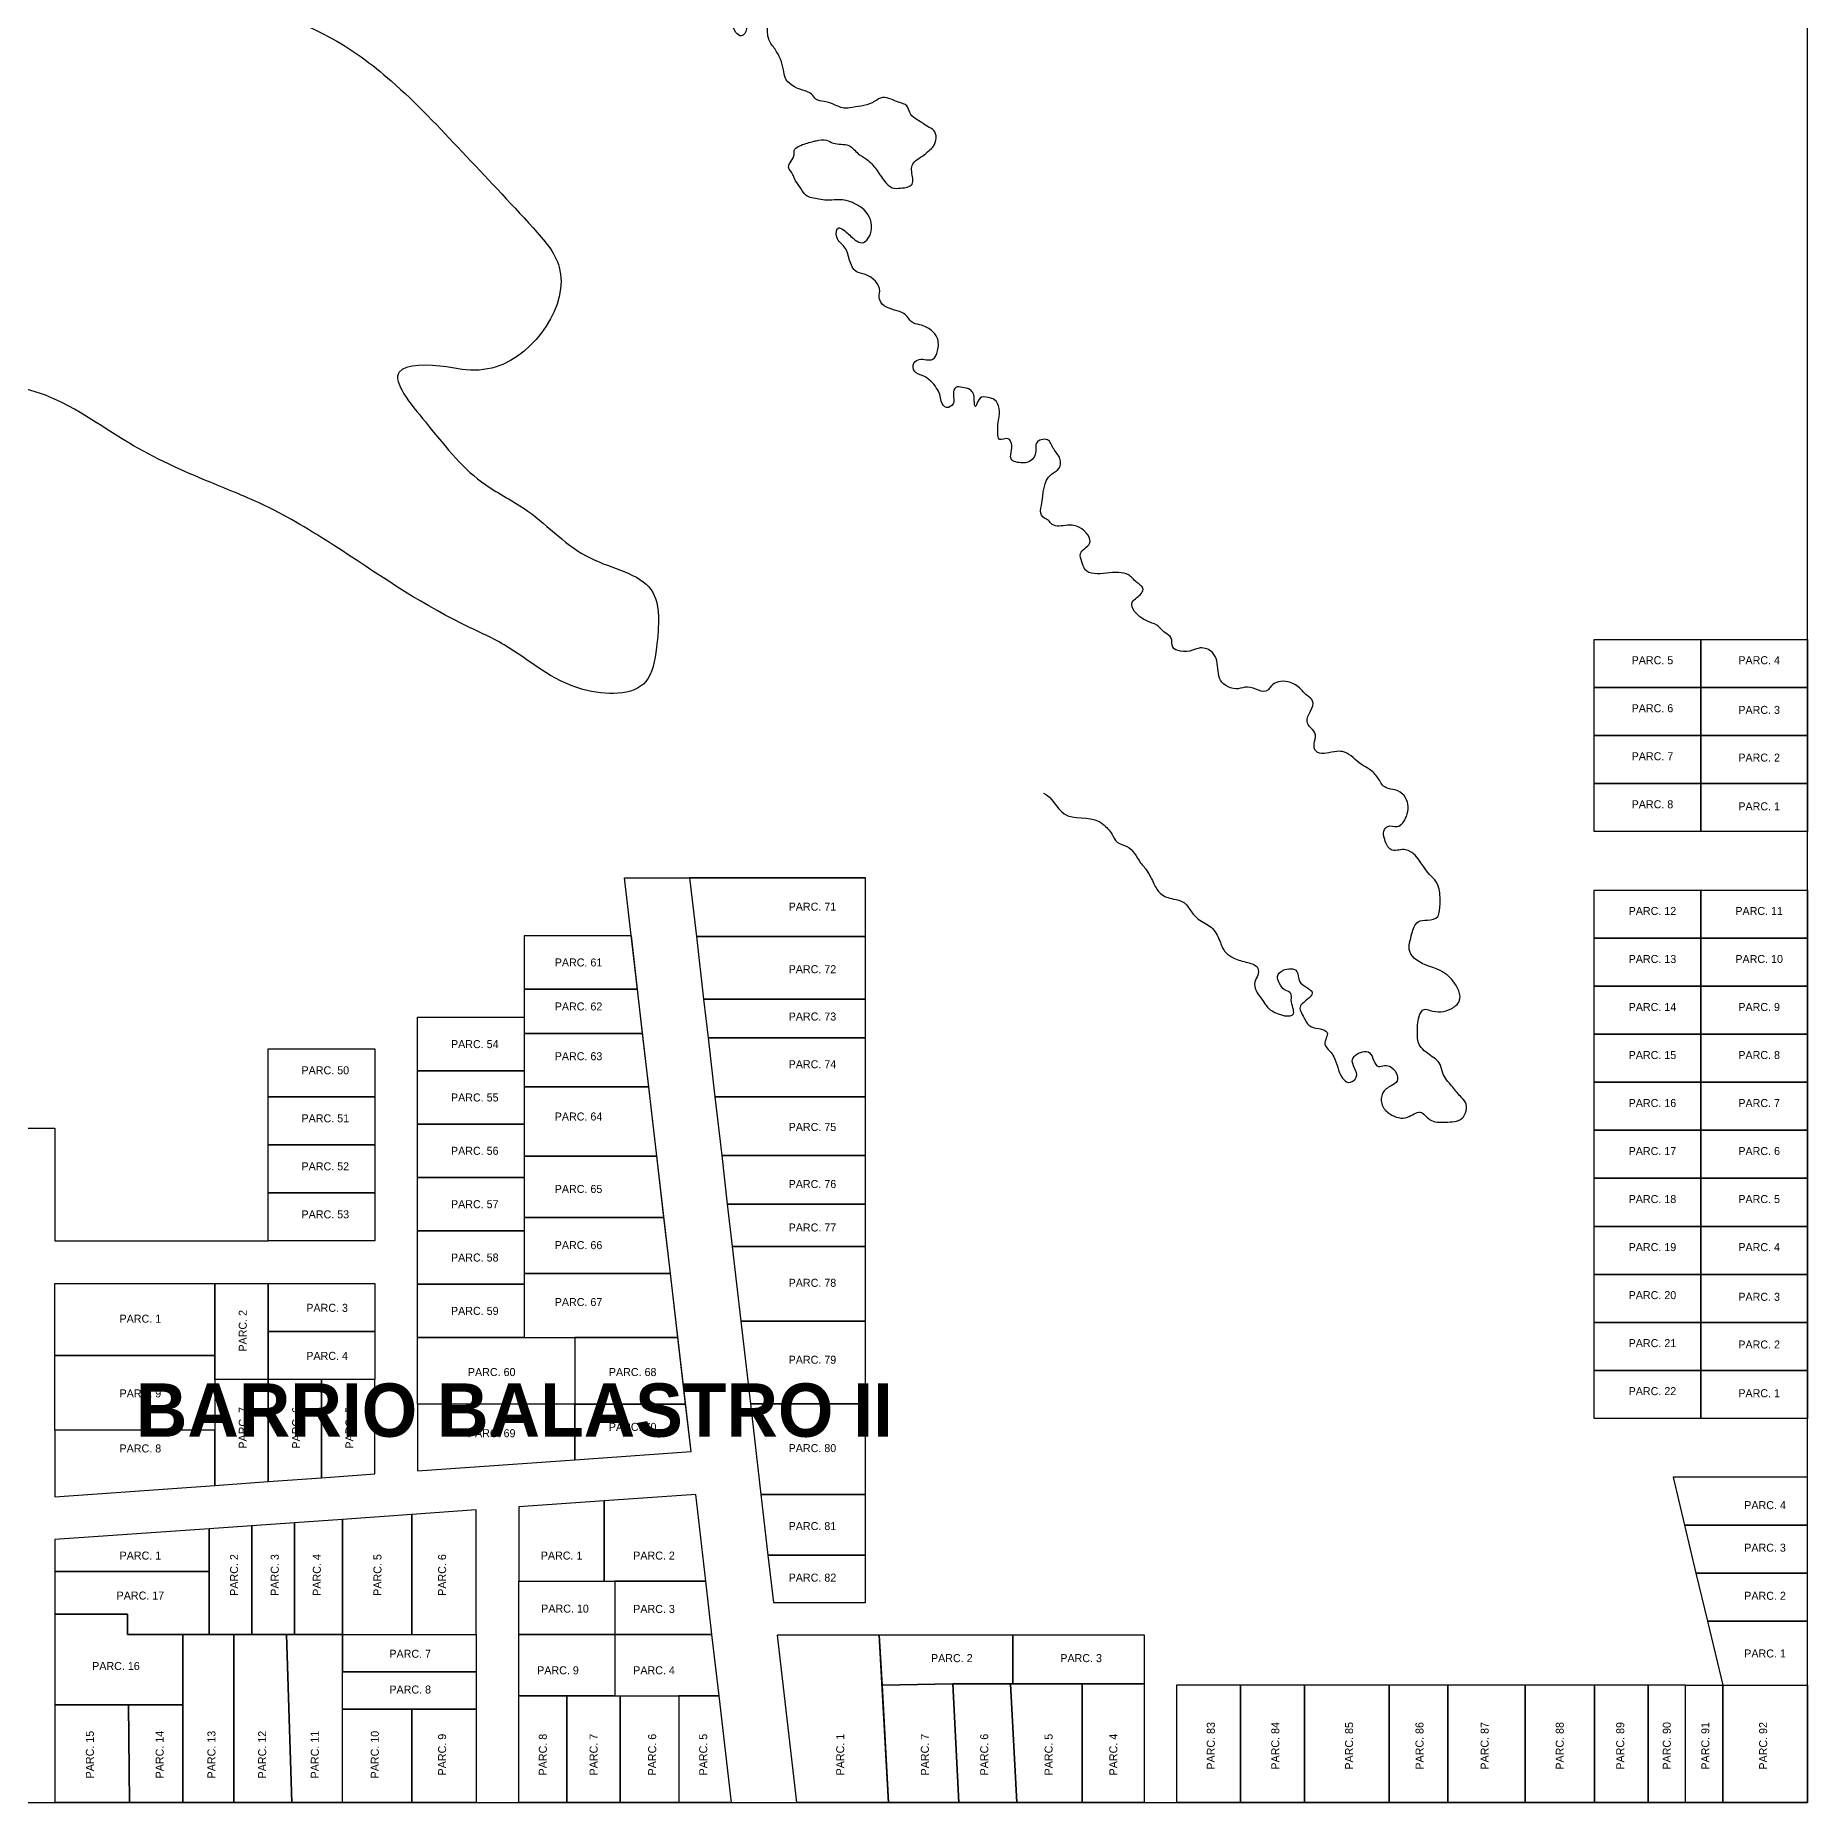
# Model space of a CAD drawing. Header units: millimetres. Extents: x 0 to 6558, y 60 to 10727.
# Drawn here: x 1847.9 to 2180, y 8430.1 to 8761.3 of the extents above; entities that cross this region are included whole.
import ezdxf

# ---------------------------------------------------------------- set-up
doc = ezdxf.new("R2010")
doc.units = ezdxf.units.MM
for name, color, linetype, lineweight in [('0 LAGUNA', 140, 'Continuous', 30), ('0 NOMBRE DE BARRIOS', 251, 'Continuous', 35), ('0 N° DE PARCELA', 255, 'Continuous', 25), ('0 SIG - PARCELAS', 252, 'Continuous', 18)]:
    doc.layers.add(name, color=color, linetype=linetype, lineweight=lineweight)
for name, color, linetype in [('0 PROYECTO BALASTRO SUR', 252, 'Continuous'), ('0 SIG - CHACRAS', 253, 'Continuous'), ('PLANO SIN MENSURA BALASTRO', 252, 'Continuous')]:
    doc.layers.add(name, color=color, linetype=linetype)
doc.styles.add('STYLE1', font='arial.ttf')

msp = doc.modelspace()

# ---------------------------------------------------------------- linework, layer by layer
at = {"layer": '0 LAGUNA'}
msp.add_spline([(1600.476, 9014.937), (1582.902, 9015.366), (1578.033, 9012.039), (1572.396, 9006.407), (1565.99, 9002.823), (1558.046, 9000.263), (1556.509, 8992.328), (1557.021, 8986.952), (1559.584, 8975.689), (1562.402, 8967.753), (1561.633, 8964.169), (1565.477, 8956.49), (1567.784, 8953.93), (1568.809, 8949.834), (1570.602, 8945.738), (1574.958, 8942.923), (1584.245, 8930.42), (1589.29, 8928.26), (1596.858, 8926.46), (1602.263, 8923.94), (1606.947, 8919.62), (1608.749, 8914.94), (1612.713, 8906.301), (1617.398, 8904.501), (1621.001, 8900.901), (1627.848, 8894.421), (1641.181, 8893.341), (1650.91, 8882.182), (1654.153, 8873.542), (1659.198, 8868.502), (1664.964, 8864.543), (1670.008, 8861.303), (1676.134, 8855.903), (1679.377, 8850.503), (1684.783, 8842.943), (1690.933, 8840.276), (1701.075, 8829.828), (1704.878, 8826.979), (1711.85, 8820.33), (1712.167, 8817.164), (1711.216, 8815.898), (1707.413, 8814.948), (1705.511, 8814.948), (1702.659, 8813.998), (1702.025, 8805.766), (1702.976, 8798.167), (1705.511, 8792.785), (1707.413, 8787.719), (1719.247, 8779.334), (1729.208, 8774.261), (1737.02, 8771.334), (1745.028, 8767.237), (1749.911, 8763.14), (1754.794, 8759.042), (1757.333, 8753.969), (1761.825, 8750.262), (1775.818, 8742.584), (1785.431, 8733.255), (1788.727, 8732.157), (1796.143, 8728.041), (1801.087, 8725.298), (1806.855, 8722.554), (1811.524, 8723.377), (1817.017, 8721.456), (1823.059, 8717.889), (1836.314, 8698.706), (1848.615, 8694.282), (1865.343, 8684.943), (1880.595, 8677.571), (1890.928, 8673.147), (1903.72, 8665.774), (1927.829, 8651.029), (1935.701, 8647.096), (1950.462, 8638.741), (1962.27, 8640.215), (1964.238, 8646.605), (1963.254, 8657.418), (1951.938, 8663.316), (1940.129, 8672.164), (1932.257, 8677.079), (1920.941, 8688.875), (1916.021, 8698.214), (1924.877, 8699.197), (1927.829, 8698.706), (1934.225, 8699.197), (1946.033, 8717.875), (1941.114, 8725.248), (1927.829, 8739.502), (1914.545, 8752.773), (1902.736, 8761.128), (1888.468, 8770.467), (1886.5, 8784.23), (1892.896, 8792.585), (1895.356, 8803.399), (1891.42, 8816.67), (1890.922, 8831.899), (1892.998, 8839.502), (1907.601, 8844.029), (1914.648, 8845.057), (1922.703, 8849.554), (1936.834, 8860.38), (1925.124, 8875.977), (1920.385, 8889.902), (1916.203, 8900.486), (1872.241, 8876.136), (1859.095, 8861.621), (1851.484, 8857.473), (1830.035, 8862.312), (1815.505, 8871.298), (1798.899, 8883.048), (1786.445, 8894.798), (1783.677, 8907.931), (1774.682, 8924.52), (1739.114, 8981.215), (1733.382, 8988.851), (1722.394, 8994.101), (1719.528, 9003.645), (1716.184, 9017.485), (1709.018, 9028.938), (1700.42, 9036.574), (1694.209, 9039.914), (1689.432, 9039.914), (1686.088, 9039.914), (1680.833, 9039.437), (1679.878, 9027.506), (1686.088, 9015.576), (1690.388, 9009.372), (1695.643, 8999.827), (1698.031, 8987.419), (1697.553, 8981.693), (1693.731, 8976.443), (1688.954, 8978.352), (1683.7, 8985.033), (1679.878, 8991.714), (1677.967, 9006.986), (1666.979, 9021.302), (1662.202, 9020.348), (1655.992, 9009.849), (1655.037, 9003.168), (1646.438, 9005.077), (1640.706, 9011.281), (1635.928, 9006.031), (1621.597, 9010.326), (1619.208, 9009.849), (1605.833, 9011.281), (1600.476, 9014.937)], degree=3, dxfattribs=at)
at = {"layer": '0 LAGUNA', "start_tangent": (0.9301025, -0.3673001), "end_tangent": (0.3686971, -0.9295496)}
msp.add_spline([(2036.764, 8619.304), (2040.646, 8615.426), (2047.198, 8613.972), (2047.925, 8613.487), (2049.624, 8611.548), (2050.594, 8610.094), (2052.417, 8609.272), (2054.986, 8606.265), (2056.235, 8604.651), (2057.483, 8602.305), (2058.731, 8600.471), (2061.153, 8599.444), (2062.988, 8598.858), (2064.383, 8597.244), (2065.778, 8595.704), (2068.2, 8594.164), (2069.815, 8591.597), (2070.917, 8589.47), (2072.458, 8588.37), (2075.074, 8587.54), (2076.932, 8586.509), (2076.932, 8585.168), (2076.416, 8583.931), (2076.623, 8582.281), (2077.655, 8580.734), (2079.617, 8578.465), (2083.624, 8577.952), (2083.23, 8580.527), (2083.127, 8581.765), (2082.094, 8582.384), (2080.959, 8583.724), (2080.649, 8584.962), (2081.682, 8586.096), (2084.262, 8585.89), (2084.779, 8584.034), (2087.155, 8581.917), (2085.279, 8579.811), (2084.948, 8579.439), (2085.604, 8577.227), (2086.533, 8575.783), (2088.392, 8575.164), (2089.94, 8574.442), (2089.527, 8572.277), (2090.457, 8570.936), (2091.179, 8569.905), (2092.831, 8565.882), (2093.863, 8565.058), (2095.412, 8566.089), (2094.689, 8569.389), (2095.205, 8570.111), (2097.889, 8570.627), (2099.541, 8568.048), (2100.677, 8568.255), (2101.916, 8567.945), (2103.051, 8566.398), (2103.051, 8565.367), (2101.916, 8564.439), (2100.367, 8563.098), (2100.264, 8560.829), (2101.709, 8559.179), (2105.013, 8558.56), (2107.387, 8559.488), (2109.142, 8558.148), (2110.588, 8557.632), (2112.136, 8557.632), (2115.233, 8558.354), (2115.853, 8561.345), (2114.924, 8562.479), (2113.272, 8564.439), (2111.62, 8566.811), (2111.104, 8568.461), (2109.039, 8570.317), (2107.078, 8572.483), (2106.871, 8574.339), (2107.181, 8577.433), (2108.11, 8578.774), (2109.246, 8578.568), (2113.168, 8578.877), (2114.717, 8580.321), (2113.478, 8584.137), (2111.93, 8585.581), (2110.278, 8586.406), (2108.832, 8586.921), (2105.426, 8589.603), (2105.839, 8593.006), (2106.252, 8594.244), (2106.974, 8595.172), (2108.729, 8595.481), (2110.691, 8596.203), (2111, 8597.235), (2111.104, 8599.813), (2110.381, 8602.701), (2109.142, 8604.041), (2104.36, 8608.708), (2101.892, 8608.708), (2100.73, 8610.593), (2100.585, 8612.189), (2101.311, 8613.059), (2103.053, 8613.059), (2104.795, 8614.944), (2104.65, 8618.425), (2103.198, 8619.73), (2100.73, 8620.455), (2099.424, 8622.196), (2097.827, 8623.791), (2096.375, 8624.661), (2093.181, 8626.982), (2091.729, 8627.127), (2088.1, 8626.982), (2087.665, 8627.417), (2087.665, 8630.607), (2086.648, 8631.768), (2086.213, 8632.638), (2087.229, 8636.554), (2086.213, 8637.569), (2084.761, 8639.019), (2082.583, 8640.179), (2079.389, 8639.309), (2078.809, 8638.584), (2075.034, 8639.164), (2073.292, 8638.874), (2069.953, 8640.469), (2069.518, 8642.21), (2068.447, 8645.646), (2066.158, 8646.504), (2064.727, 8646.075), (2062.439, 8645.932), (2061.008, 8646.647), (2060.722, 8648.361), (2059.578, 8649.362), (2058.004, 8650.791), (2056.287, 8651.506), (2054.857, 8652.363), (2053.856, 8653.363), (2053.426, 8655.078), (2054.284, 8655.936), (2055.429, 8657.651), (2054.284, 8658.794), (2052.711, 8660.223), (2050.851, 8660.652), (2048.562, 8660.509), (2044.557, 8661.223), (2043.985, 8662.652), (2043.699, 8664.224), (2045.415, 8666.082), (2043.556, 8669.083), (2041.267, 8669.512), (2038.406, 8669.655), (2037.691, 8670.369), (2036.403, 8671.37), (2036.403, 8673.227), (2038.258, 8679.051), (2039.679, 8680.161), (2039.865, 8682.013), (2038.691, 8683.802), (2037.517, 8685.53), (2036.344, 8685.53), (2035.602, 8685.098), (2035.232, 8682.753), (2034.861, 8682.074), (2033.873, 8681.334), (2032.884, 8681.211), (2030.722, 8681.951), (2030.784, 8683.617), (2030.784, 8684.851), (2030.166, 8685.715), (2028.56, 8685.592), (2028.251, 8687.505), (2028.251, 8688.431), (2028.498, 8689.911), (2027.325, 8693.182), (2026.893, 8693.305), (2025.163, 8693.491), (2024.298, 8692.256), (2024.051, 8691.763), (2023.804, 8692.935), (2023.618, 8694.231), (2023.062, 8694.91), (2021.58, 8695.342), (2020.345, 8695.342), (2019.912, 8694.108), (2019.851, 8692.256), (2018.615, 8691.578), (2017.627, 8692.75), (2017.38, 8693.984), (2016.7, 8695.28), (2014.333, 8697.433), (2012.596, 8698.388), (2012.509, 8699.863), (2013.464, 8700.557), (2016.07, 8700.644), (2016.939, 8702.206), (2016.852, 8704.636), (2015.81, 8706.024), (2013.638, 8707.066), (2011.988, 8707.673), (2010.945, 8708.975), (2009.381, 8709.669), (2006.081, 8711.752), (2005.994, 8712.446), (2006.081, 8713.4), (2003.433, 8716.484), (2001.666, 8717.073), (1999.446, 8721.711), (1998.042, 8723.52), (1998.411, 8725.255), (1999.003, 8725.034), (2000.038, 8724.258), (2000.925, 8723.446), (2001.627, 8722.892), (2002.699, 8722.449), (2004.547, 8725.108), (2002.773, 8728.948), (2000.962, 8729.981), (1999.446, 8730.424), (1998.005, 8730.498), (1996.194, 8730.424), (1994.679, 8730.646), (1992.274, 8731.36), (1991.087, 8732.99), (1990.123, 8734.472), (1989.826, 8735.213), (1989.01, 8736.621), (1990.049, 8738.993), (1990.049, 8739.733), (1990.939, 8740.549), (1992.274, 8741.067), (1993.387, 8741.364), (1994.203, 8741.586), (1996.131, 8741.66), (1997.392, 8741.141), (1998.876, 8740.919), (2000.285, 8740.697), (2002.065, 8739.141), (2003.623, 8738.103), (2005.403, 8736.251), (2007.035, 8733.954), (2008.444, 8732.768), (2010.002, 8732.694), (2012.153, 8733.435), (2012.079, 8735.806), (2012.153, 8736.918), (2012.821, 8737.807), (2014.082, 8738.696), (2015.343, 8739.733), (2016.159, 8740.549), (2016.233, 8743.513), (2015.046, 8744.254), (2014.082, 8744.921), (2011.708, 8746.847), (2011.189, 8748.107), (2009.631, 8748.774), (2008.222, 8749.367), (2006.59, 8749.663), (2005.181, 8748.996), (2004.662, 8748.7), (2000.433, 8747.736), (1999.914, 8747.662), (1997.763, 8748.255), (1995.686, 8748.922), (1994.128, 8749.367), (1993.387, 8750.256), (1991.606, 8751.071), (1988.343, 8753.442), (1988.046, 8754.85), (1986.487, 8758.708), (1985.319, 8760.541), (1984.986, 8763.207), (1984.485, 8764.873), (1982.483, 8766.039), (1981.149, 8764.873), (1981.149, 8762.54), (1980.149, 8761.207), (1979.148, 8761.874), (1978.481, 8763.707), (1978.314, 8765.373), (1978.314, 8767.705), (1977.313, 8769.038), (1976.98, 8769.538), (1976.98, 8772.038), (1976.98, 8774.87), (1976.98, 8776.37), (1976.98, 8779.202), (1975.645, 8780.368), (1974.645, 8782.035), (1974.144, 8784.034), (1974.978, 8785.034), (1976.646, 8784.367), (1976.98, 8783.867), (1978.147, 8782.701), (1979.648, 8782.035), (1980.482, 8782.534), (1981.816, 8785.2), (1981.816, 8787.033), (1979.982, 8790.699), (1978.648, 8791.698), (1977.647, 8792.365), (1974.896, 8793.806), (1973.971, 8795.346), (1973.149, 8796.886), (1972.224, 8797.913), (1970.785, 8799.145), (1970.271, 8800.48), (1970.271, 8801.61), (1969.346, 8802.945), (1968.01, 8804.074), (1966.262, 8804.074), (1964.721, 8807.462), (1964.413, 8809.619), (1964.618, 8810.338), (1965.852, 8810.338), (1966.777, 8810.235), (1967.599, 8810.132), (1968.421, 8811.672), (1968.642, 8817.205), (1967.819, 8818.661), (1965.982, 8819.989), (1964.588, 8820.622), (1963.068, 8821.192), (1962.498, 8822.71), (1962.055, 8825.052), (1961.548, 8826.254), (1960.978, 8826.823), (1959.648, 8826.76), (1958.191, 8827.013), (1956.101, 8827.203), (1954.961, 8828.342), (1952.243, 8830.827), (1950.436, 8831.317), (1949.424, 8831.898), (1948.474, 8832.541), (1946.349, 8833.11), (1944.971, 8833.661), (1943.869, 8834.418), (1943.387, 8835.451), (1943.455, 8836.758), (1943.455, 8838.685), (1943.387, 8840.338), (1942.56, 8842.334), (1941.595, 8843.366), (1939.941, 8844.192), (1938.495, 8845.018), (1936.496, 8845.087), (1934.912, 8844.949), (1934.43, 8844.33), (1933.947, 8843.022), (1932.707, 8842.815), (1931.743, 8843.572), (1931.122, 8844.536), (1930.778, 8845.5), (1930.502, 8846.257), (1930.571, 8847.978), (1928.779, 8849.629), (1927.333, 8850.042), (1925.679, 8850.249), (1923.819, 8849.905), (1922.51, 8849.423), (1921.476, 8847.014), (1920.787, 8846.119), (1920.098, 8845.431), (1917.825, 8844.88), (1913.691, 8844.743), (1913.07, 8844.192), (1912.588, 8842.609), (1911.072, 8842.058), (1910.383, 8842.609), (1907.696, 8844.054), (1906.043, 8841.99), (1906.181, 8840.475), (1907.903, 8837.928), (1908.385, 8837.447), (1909.419, 8836.001), (1909.419, 8835.451), (1911.735, 8835.2), (1912.995, 8834.522), (1912.995, 8832.005), (1912.511, 8830.65), (1912.995, 8829.586), (1915.805, 8829.682), (1916.095, 8829.586), (1916.677, 8828.908), (1917.161, 8826.972), (1917.258, 8825.714), (1916.871, 8824.456), (1915.998, 8823.391), (1914.836, 8822.907), (1913.867, 8819.809), (1915.611, 8819.132), (1917.742, 8818.745), (1919.584, 8822.423), (1919.874, 8822.713), (1921.134, 8821.068), (1920.455, 8817.97), (1920.455, 8817.39), (1920.94, 8816.035), (1921.715, 8815.551), (1923.362, 8815.26), (1924.331, 8815.26), (1925.785, 8814.002), (1928.361, 8811.675), (1928.466, 8810.938), (1929.52, 8809.885), (1930.363, 8809.464), (1930.89, 8808.832), (1931.839, 8807.674), (1931.944, 8806.411), (1931.101, 8804.726), (1930.89, 8803.673), (1930.785, 8801.462), (1931.312, 8799.883), (1933.631, 8797.145), (1934.474, 8797.04), (1935.528, 8797.04), (1936.898, 8796.093)], degree=3, dxfattribs=at)
at = {"layer": '0 PROYECTO BALASTRO SUR'}
for p, q in [((2179.979, 8648.105), (2179.979, 8612.105)), ((2179.979, 8601.105), (2179.979, 8502.105)), ((2179.979, 8482.105), (2179.979, 8491.105)), ((2179.979, 8473.105), (2179.979, 8482.105)), ((2179.979, 8464.105), (2179.979, 8473.105)), ((2179.979, 8452.105), (2179.979, 8464.105))]:
    msp.add_line(p, q, dxfattribs=at)
at = {"layer": '0 SIG - CHACRAS'}
msp.add_lwpolyline([(1199.979, 8430.105), (2179.979, 8430.105), (2179.979, 9400.105), (1199.979, 9400.105)], close=True, dxfattribs=at)
at = {"layer": '0 SIG - PARCELAS'}
msp.add_lwpolyline([(1659.979, 8430.105), (1742.969, 8430.105), (1742.969, 8430.105), (1814.969, 8430.105), (1814.969, 8430.105), (1814.969, 8430.105), (1814.969, 8430.105), (1851.469, 8430.105), (1851.469, 8430.105), (1891.469, 8430.105), (1891.469, 8430.105), (1911.469, 8430.105), (1911.469, 8430.105), (1958.419, 8430.105), (1956.138, 8430.105), (1968.166, 8430.105), (2002.916, 8430.105), (2002.916, 8430.105), (2061.709, 8430.105), (2061.709, 8430.105), (2179.979, 8430.105), (2179.979, 9400.105), (1199.979, 9400.105)], dxfattribs=at)
at = {"layer": 'PLANO SIN MENSURA BALASTRO'}
for p, q in [((1970.736, 8495.878), (1958.288, 8603.405)), ((1958.288, 8603.405), (1970.448, 8603.405)), ((1970.448, 8603.405), (2003.398, 8603.405)), ((1836.469, 8556.485), (1851.469, 8556.485)), ((1851.469, 8556.485), (1851.469, 8535.374)), ((1851.469, 8535.374), (1891.469, 8535.374)), ((2179.979, 8452.105), (2179.979, 8464.105)), ((2179.979, 8430.105), (2179.979, 8452.105)), ((2179.979, 8452.105), (2179.979, 8430.105)), ((1851.469, 8430.105), (1865.469, 8430.105)), ((1930.429, 8430.105), (1851.469, 8430.105)), ((1865.469, 8430.105), (1865.469, 8430.105)), ((1865.469, 8430.105), (1875.469, 8430.105)), ((1885.019, 8430.105), (1875.469, 8430.105)), ((1885.019, 8430.105), (1895.919, 8430.105)), ((1895.919, 8430.105), (1905.429, 8430.105)), ((1905.429, 8430.105), (1918.429, 8430.105)), ((1918.429, 8430.105), (1930.429, 8430.105)), ((1968.429, 8430.105), (1938.429, 8430.105)), ((1978.309, 8430.105), (1938.429, 8430.105)), ((1968.429, 8430.105), (1978.309, 8430.105)), ((1990.511, 8430.105), (2007.711, 8430.105)), ((1990.511, 8430.105), (2007.711, 8430.105)), ((2055.709, 8430.105), (1990.511, 8430.105)), ((2007.711, 8430.105), (2020.911, 8430.105)), ((2020.911, 8430.105), (2031.811, 8430.105)), ((2031.811, 8430.105), (2044.011, 8430.105)), ((2044.011, 8430.105), (2055.709, 8430.105)), ((2073.709, 8430.105), (2061.709, 8430.105)), ((2179.979, 8430.105), (2061.709, 8430.105)), ((2073.709, 8430.105), (2085.709, 8430.105)), ((2101.579, 8430.105), (2085.709, 8430.105)), ((2101.579, 8430.105), (2112.579, 8430.105)), ((2112.579, 8430.105), (2127.079, 8430.105)), ((2127.079, 8430.105), (2140.079, 8430.105)), ((2140.079, 8430.105), (2150.079, 8430.105)), ((2150.079, 8430.105), (2157.079, 8430.105)), ((2157.079, 8430.105), (2164.079, 8430.105)), ((2164.079, 8430.105), (2179.079, 8430.105))]:
    msp.add_line(p, q, dxfattribs=at)
for points in [[(2139.979, 8648.105), (2159.979, 8648.105), (2159.979, 8639.105), (2139.979, 8639.105)], [(2159.979, 8648.105), (2179.979, 8648.105), (2179.979, 8639.105), (2159.979, 8639.105)], [(2139.979, 8639.105), (2159.979, 8639.105), (2159.979, 8630.105), (2139.979, 8630.105)], [(2159.979, 8639.105), (2179.979, 8639.105), (2179.979, 8630.105), (2159.979, 8630.105)], [(2139.979, 8630.105), (2159.979, 8630.105), (2159.979, 8621.105), (2139.979, 8621.105)], [(2159.979, 8630.105), (2179.979, 8630.105), (2179.979, 8621.105), (2159.979, 8621.105)], [(2139.979, 8621.105), (2159.979, 8621.105), (2159.979, 8612.105), (2139.979, 8612.105)], [(2159.979, 8621.105), (2179.979, 8621.105), (2179.979, 8612.105), (2159.979, 8612.105)], [(1970.448, 8603.405), (1971.722, 8592.405), (2003.398, 8592.405), (2003.398, 8603.405)], [(2139.979, 8601.105), (2159.979, 8601.105), (2159.979, 8592.105), (2139.979, 8592.105)], [(2159.979, 8601.105), (2179.979, 8601.105), (2179.979, 8592.105), (2159.979, 8592.105)], [(1939.479, 8592.579), (1939.479, 8582.579), (1960.699, 8582.579), (1959.541, 8592.579)], [(1971.722, 8592.405), (1973.079, 8580.685), (2003.398, 8580.685), (2003.398, 8592.405)], [(2139.979, 8592.105), (2159.979, 8592.105), (2159.979, 8583.105), (2139.979, 8583.105)], [(2159.979, 8592.105), (2179.979, 8592.105), (2179.979, 8583.105), (2159.979, 8583.105)], [(1939.479, 8582.579), (1939.479, 8574.279), (1961.661, 8574.279), (1960.699, 8582.579)], [(2139.979, 8583.105), (2159.979, 8583.105), (2159.979, 8574.105), (2139.979, 8574.105)], [(2159.979, 8583.105), (2179.979, 8583.105), (2179.979, 8574.105), (2159.979, 8574.105)], [(1973.079, 8580.685), (1973.92, 8573.415), (2003.398, 8573.415), (2003.398, 8580.685)], [(1919.479, 8577.279), (1939.479, 8577.279), (1939.479, 8567.279), (1919.479, 8567.279)], [(1939.479, 8574.279), (1939.479, 8564.279), (1962.819, 8564.279), (1961.659, 8574.279)], [(1973.92, 8573.415), (1975.197, 8562.385), (2003.398, 8562.385), (2003.398, 8573.415)], [(2139.979, 8574.105), (2159.979, 8574.105), (2159.979, 8565.105), (2139.979, 8565.105)], [(2159.979, 8574.105), (2179.979, 8574.105), (2179.979, 8565.105), (2159.979, 8565.105)], [(1891.469, 8571.374), (1911.469, 8571.374), (1911.469, 8562.374), (1891.469, 8562.374)], [(1919.479, 8567.279), (1939.479, 8567.279), (1939.479, 8557.279), (1919.479, 8557.279)], [(1891.469, 8562.374), (1911.469, 8562.374), (1911.469, 8553.374), (1891.469, 8553.374)], [(1939.479, 8564.279), (1939.479, 8551.279), (1964.319, 8551.279), (1962.817, 8564.279)], [(1975.197, 8562.385), (1976.47, 8551.385), (2003.398, 8551.385), (2003.398, 8562.385)], [(2139.979, 8565.105), (2159.979, 8565.105), (2159.979, 8556.105), (2139.979, 8556.105)], [(2159.979, 8565.105), (2179.979, 8565.105), (2179.979, 8556.105), (2159.979, 8556.105)], [(1919.479, 8557.279), (1939.479, 8557.279), (1939.479, 8547.279), (1919.479, 8547.279)], [(2139.979, 8556.105), (2159.979, 8556.105), (2159.979, 8547.105), (2139.979, 8547.105)], [(2159.979, 8556.105), (2179.979, 8556.105), (2179.979, 8547.105), (2159.979, 8547.105)], [(1891.469, 8553.374), (1911.469, 8553.374), (1911.469, 8544.374), (1891.469, 8544.374)], [(1939.479, 8551.279), (1939.479, 8539.779), (1965.649, 8539.779), (1964.319, 8551.279)], [(1976.47, 8551.385), (1977.529, 8542.245), (2003.398, 8542.245), (2003.398, 8551.385)], [(1919.479, 8547.279), (1939.479, 8547.279), (1939.479, 8537.279), (1919.479, 8537.279)], [(2139.979, 8547.105), (2159.979, 8547.105), (2159.979, 8538.105), (2139.979, 8538.105)], [(2159.979, 8547.105), (2179.979, 8547.105), (2179.979, 8538.105), (2159.979, 8538.105)], [(1891.469, 8544.374), (1911.469, 8544.374), (1911.469, 8535.374), (1891.469, 8535.374)], [(1977.529, 8542.245), (1978.443, 8534.345), (2003.398, 8534.345), (2003.398, 8542.245)], [(1939.479, 8539.779), (1939.479, 8529.279), (1966.869, 8529.279), (1965.649, 8539.779)], [(1919.479, 8537.279), (1939.479, 8537.279), (1939.479, 8527.279), (1919.479, 8527.279)], [(2139.979, 8538.105), (2159.979, 8538.105), (2159.979, 8529.105), (2139.979, 8529.105)], [(2159.979, 8538.105), (2179.979, 8538.105), (2179.979, 8529.105), (2159.979, 8529.105)], [(1978.443, 8534.345), (1980.064, 8520.345), (2003.398, 8520.345), (2003.398, 8534.345)], [(1939.479, 8529.279), (1939.479, 8517.279), (1968.258, 8517.279), (1966.869, 8529.279)], [(2139.979, 8529.105), (2159.979, 8529.105), (2159.979, 8520.105), (2139.979, 8520.105)], [(2159.979, 8529.105), (2179.979, 8529.105), (2179.979, 8520.105), (2159.979, 8520.105)], [(1851.469, 8527.374), (1881.469, 8527.374), (1881.469, 8513.874), (1851.469, 8513.874)], [(1881.469, 8527.374), (1891.469, 8527.374), (1891.469, 8509.374), (1881.469, 8509.374)], [(1891.469, 8527.374), (1911.469, 8527.374), (1911.469, 8518.374), (1891.469, 8518.374)], [(1919.479, 8527.279), (1939.479, 8527.279), (1939.479, 8517.279), (1919.479, 8517.279)], [(1980.064, 8520.345), (1981.858, 8504.845), (2003.398, 8504.845), (2003.398, 8520.345)], [(2139.979, 8520.105), (2159.979, 8520.105), (2159.979, 8511.105), (2139.979, 8511.105)], [(2159.979, 8520.105), (2179.979, 8520.105), (2179.979, 8511.105), (2159.979, 8511.105)], [(1891.469, 8518.374), (1911.469, 8518.374), (1911.469, 8509.374), (1891.469, 8509.374)], [(1919.479, 8517.279), (1948.979, 8517.279), (1948.979, 8504.779), (1919.479, 8504.779)], [(1948.979, 8517.279), (1948.979, 8504.779), (1969.705, 8504.779), (1968.258, 8517.279)], [(1851.469, 8513.874), (1881.469, 8513.874), (1881.469, 8499.874), (1851.469, 8499.874)], [(1881.469, 8509.374), (1881.469, 8489.561), (1891.469, 8490.276), (1891.469, 8509.374)], [(1891.469, 8509.374), (1891.469, 8490.276), (1901.469, 8490.991), (1901.469, 8509.374)], [(1901.469, 8509.374), (1901.469, 8490.991), (1911.469, 8491.706), (1911.469, 8509.374)], [(2139.979, 8511.105), (2159.979, 8511.105), (2159.979, 8502.105), (2139.979, 8502.105)], [(2159.979, 8511.105), (2179.979, 8511.105), (2179.979, 8502.105), (2159.979, 8502.105)], [(1919.479, 8504.779), (1919.479, 8492.279), (1948.979, 8494.349), (1948.979, 8504.779)], [(1948.979, 8504.779), (1948.979, 8494.349), (1970.736, 8495.878), (1969.705, 8504.779)], [(1981.858, 8504.845), (1983.826, 8487.845), (2003.398, 8487.845), (2003.398, 8504.845)], [(1851.469, 8499.874), (1851.469, 8487.415), (1881.469, 8489.561), (1881.469, 8499.874)], [(2154.779, 8491.105), (2156.925, 8482.105), (2179.979, 8482.105), (2179.979, 8491.105)], [(1938.429, 8485.515), (1938.429, 8471.605), (1954.429, 8471.605), (1954.429, 8486.645)], [(1954.429, 8486.645), (1954.429, 8471.605), (1973.499, 8471.605), (1971.614, 8487.858)], [(1983.826, 8487.845), (1985.145, 8476.455), (2003.398, 8476.455), (2003.398, 8487.845)], [(1888.429, 8481.985), (1888.429, 8461.605), (1896.429, 8461.605), (1896.429, 8482.545)], [(1896.429, 8461.605), (1905.429, 8461.605), (1905.429, 8483.175), (1896.429, 8482.538)], [(1905.429, 8461.605), (1918.429, 8461.605), (1918.429, 8484.095), (1905.429, 8483.175)], [(1918.429, 8484.095), (1918.429, 8461.605), (1930.429, 8461.605), (1930.429, 8484.955)], [(1851.469, 8479.385), (1851.469, 8473.385), (1880.429, 8473.385), (1880.429, 8481.422)], [(1880.429, 8481.422), (1880.429, 8461.605), (1888.429, 8461.605), (1888.429, 8481.985)], [(2156.925, 8482.105), (2159.071, 8473.105), (2179.979, 8473.105), (2179.979, 8482.105)], [(1985.145, 8476.455), (1986.172, 8467.585), (2003.398, 8467.585), (2003.398, 8476.455)], [(1851.469, 8473.385), (1851.469, 8465.385), (1865.129, 8465.385), (1865.129, 8461.605), (1880.429, 8461.605), (1880.429, 8473.385)], [(2159.071, 8473.105), (2161.217, 8464.105), (2179.979, 8464.105), (2179.979, 8473.105)], [(1938.429, 8471.605), (1956.429, 8471.605), (1956.429, 8461.605), (1938.429, 8461.605)], [(1956.429, 8471.605), (1956.429, 8461.605), (1974.657, 8461.605), (1973.498, 8471.605)], [(1851.469, 8465.385), (1851.469, 8448.405), (1875.469, 8448.405), (1875.469, 8461.605), (1865.129, 8461.605), (1865.129, 8465.385)], [(2161.217, 8464.105), (2164.079, 8452.105), (2179.979, 8452.105), (2179.979, 8464.105)], [(1875.469, 8461.605), (1875.469, 8430.105), (1885.019, 8430.105), (1885.019, 8461.605)], [(1885.019, 8461.605), (1885.019, 8430.105), (1895.919, 8430.105), (1894.919, 8461.605)], [(1894.919, 8461.605), (1895.919, 8430.105), (1905.429, 8430.105), (1905.429, 8461.605)], [(1905.469, 8461.605), (1930.429, 8461.605), (1930.429, 8454.605), (1905.469, 8454.605)], [(1938.429, 8461.605), (1956.429, 8461.605), (1956.429, 8450.105), (1938.429, 8450.105)], [(1956.429, 8461.605), (1956.429, 8450.105), (1975.991, 8450.105), (1974.657, 8461.605)], [(1986.876, 8461.505), (1990.511, 8430.105), (2007.711, 8430.105), (2006.016, 8461.505)], [(2006.016, 8461.505), (2006.523, 8452.113), (2019.77, 8452.384), (2031.016, 8452.384), (2031.016, 8461.505)], [(2031.016, 8461.505), (2031.016, 8452.384), (2055.709, 8452.384), (2055.709, 8461.505)], [(1905.429, 8454.605), (1930.429, 8454.605), (1930.429, 8447.605), (1905.429, 8447.605)], [(2006.523, 8452.113), (2007.711, 8430.105), (2020.911, 8430.105), (2019.77, 8452.384)], [(2019.77, 8452.384), (2020.911, 8430.105), (2031.811, 8430.105), (2030.61, 8452.384)], [(2030.61, 8452.384), (2031.811, 8430.105), (2044.011, 8430.105), (2044.01, 8452.384)], [(2044.01, 8452.384), (2044.011, 8430.105), (2055.709, 8430.105), (2055.709, 8452.384)], [(1938.429, 8450.105), (1947.479, 8450.105), (1947.479, 8430.105), (1938.429, 8430.105)], [(1947.479, 8450.105), (1957.429, 8450.105), (1957.429, 8430.105), (1947.479, 8430.105)], [(1957.429, 8450.105), (1968.429, 8450.105), (1968.429, 8430.105), (1957.429, 8430.105)], [(1968.429, 8450.105), (1968.429, 8430.105), (1978.309, 8430.105), (1975.989, 8450.105)], [(2073.709, 8452.105), (2061.709, 8452.105), (2061.709, 8430.105), (2073.709, 8430.105)], [(2073.709, 8452.105), (2073.709, 8430.105), (2085.709, 8430.105), (2085.709, 8452.105)], [(2085.709, 8452.105), (2085.709, 8430.105), (2101.579, 8430.105), (2101.579, 8452.105)], [(2101.579, 8452.105), (2101.579, 8430.105), (2112.579, 8430.105), (2112.579, 8452.105)], [(2112.579, 8452.105), (2112.579, 8430.105), (2127.079, 8430.105), (2127.079, 8452.105)], [(2127.079, 8452.105), (2127.079, 8430.105), (2140.079, 8430.105), (2140.079, 8452.105)], [(2140.079, 8452.105), (2140.079, 8430.105), (2150.079, 8430.105), (2150.079, 8452.105)], [(2150.079, 8452.105), (2150.079, 8430.105), (2157.079, 8430.105), (2157.079, 8452.105)], [(2157.079, 8452.105), (2164.079, 8452.105), (2164.079, 8430.105), (2157.079, 8430.105)], [(2164.079, 8452.105), (2179.979, 8452.105), (2179.979, 8430.105), (2164.079, 8430.105)], [(1851.469, 8448.405), (1851.469, 8430.105), (1865.469, 8430.105), (1865.289, 8448.405)], [(1865.289, 8448.405), (1865.469, 8430.105), (1875.469, 8430.105), (1875.469, 8448.405)], [(1905.429, 8447.605), (1918.429, 8447.605), (1918.429, 8430.105), (1905.429, 8430.105)], [(1918.429, 8447.605), (1930.429, 8447.605), (1930.429, 8430.105), (1918.429, 8430.105)]]:
    msp.add_lwpolyline(points, close=True, dxfattribs=at)

# ---------------------------------------------------------------- texts
at = {"layer": '0 NOMBRE DE BARRIOS', "insert": (1937.616, 8503.591), "char_height": 10, "attachment_point": 5, "style": 'STYLE1'}
msp.add_mtext('\\pt33.33;{\\fBankGothic Lt BT|b1|i0|c0|p34;BARRIO BALASTRO II}', dxfattribs=at)
at = {"layer": '0 N° DE PARCELA', "char_height": 1.5, "attachment_point": 5, "style": 'STYLE1'}
for s, insert in [('\\pt5;{\\fBankGothic Lt BT|b0|i0|c0|p34;PARC. 5}', (2150.909, 8644.203)), ('\\pt5;{\\fBankGothic Lt BT|b0|i0|c0|p34;PARC. 4}', (2170.909, 8644.203)), ('\\pt5;{\\fBankGothic Lt BT|b0|i0|c0|p34;PARC. 6}', (2150.909, 8635.203)), ('\\pt5;{\\fBankGothic Lt BT|b0|i0|c0|p34;PARC. 3}', (2170.909, 8634.887)), ('\\pt5;{\\fBankGothic Lt BT|b0|i0|c0|p34;PARC. 7}', (2150.909, 8626.203)), ('\\pt5;{\\fBankGothic Lt BT|b0|i0|c0|p34;PARC. 2}', (2170.909, 8625.949)), ('\\pt5;{\\fBankGothic Lt BT|b0|i0|c0|p34;PARC. 8}', (2150.909, 8617.203)), ('\\pt5;{\\fBankGothic Lt BT|b0|i0|c0|p34;PARC. 1}', (2170.909, 8616.814)), ('\\pt5;{\\fBankGothic Lt BT|b0|i0|c0|p34;\\C7;PARC. 71}', (1993.481, 8598.01)), ('\\pt5;{\\fBankGothic Lt BT|b0|i0|c0|p34;PARC. 12}', (2150.909, 8597.203)), ('\\pt5;{\\fBankGothic Lt BT|b0|i0|c0|p34;PARC. 11}', (2170.909, 8597.203)), ('\\pt5;{\\fBankGothic Lt BT|b0|i0|c0|p34;PARC. 13}', (2150.909, 8588.203)), ('\\pt5;{\\fBankGothic Lt BT|b0|i0|c0|p34;PARC. 10}', (2170.909, 8588.203)), ('\\pt5;{\\fBankGothic Lt BT|b0|i0|c0|p34;PARC. 61}', (1949.644, 8587.554)), ('\\pt5;{\\fBankGothic Lt BT|b0|i0|c0|p34;\\C7;PARC. 72}', (1993.481, 8586.29)), ('\\pt5;{\\fBankGothic Lt BT|b0|i0|c0|p34;PARC. 62}', (1949.644, 8579.307)), ('\\pt5;{\\fBankGothic Lt BT|b0|i0|c0|p34;PARC. 14}', (2150.909, 8579.203)), ('\\pt5;{\\fBankGothic Lt BT|b0|i0|c0|p34;PARC. 9}', (2170.909, 8579.203)), ('\\pt5;{\\fBankGothic Lt BT|b0|i0|c0|p34;\\C7;PARC. 73}', (1993.481, 8577.423)), ('\\pt5;{\\fBankGothic Lt BT|b0|i0|c0|p34;PARC. 54}', (1930.197, 8572.247)), ('\\pt5;{\\fBankGothic Lt BT|b0|i0|c0|p34;PARC. 63}', (1949.644, 8569.975)), ('\\pt5;{\\fBankGothic Lt BT|b0|i0|c0|p34;\\C7;PARC. 74}', (1993.481, 8568.471)), ('\\pt5;{\\fBankGothic Lt BT|b0|i0|c0|p34;PARC. 15}', (2150.909, 8570.203)), ('\\pt5;{\\fBankGothic Lt BT|b0|i0|c0|p34;PARC. 8}', (2170.909, 8570.203)), ('\\pt5;{\\fBankGothic Lt BT|b0|i0|c0|p34;PARC. 50}', (1902.187, 8567.342)), ('\\pt5;{\\fBankGothic Lt BT|b0|i0|c0|p34;PARC. 55}', (1930.197, 8562.247)), ('\\pt5;{\\fBankGothic Lt BT|b0|i0|c0|p34;PARC. 16}', (2150.909, 8561.203)), ('\\pt5;{\\fBankGothic Lt BT|b0|i0|c0|p34;PARC. 7}', (2170.909, 8561.203)), ('\\pt5;{\\fBankGothic Lt BT|b0|i0|c0|p34;PARC. 51}', (1902.187, 8558.342)), ('\\pt5;{\\fBankGothic Lt BT|b0|i0|c0|p34;PARC. 64}', (1949.644, 8558.681)), ('\\pt5;{\\fBankGothic Lt BT|b0|i0|c0|p34;\\C7;PARC. 75}', (1993.481, 8556.721)), ('\\pt5;{\\fBankGothic Lt BT|b0|i0|c0|p34;PARC. 56}', (1930.197, 8552.247)), ('\\pt5;{\\fBankGothic Lt BT|b0|i0|c0|p34;PARC. 17}', (2150.909, 8552.203)), ('\\pt5;{\\fBankGothic Lt BT|b0|i0|c0|p34;PARC. 6}', (2170.909, 8552.203)), ('\\pt5;{\\fBankGothic Lt BT|b0|i0|c0|p34;PARC. 52}', (1902.187, 8549.342)), ('\\pt5;{\\fBankGothic Lt BT|b0|i0|c0|p34;PARC. 65}', (1949.644, 8545.1)), ('\\pt5;{\\fBankGothic Lt BT|b0|i0|c0|p34;\\C7;PARC. 76}', (1993.481, 8546.023)), ('\\pt5;{\\fBankGothic Lt BT|b0|i0|c0|p34;PARC. 57}', (1930.197, 8542.247)), ('\\pt5;{\\fBankGothic Lt BT|b0|i0|c0|p34;PARC. 18}', (2150.909, 8543.203)), ('\\pt5;{\\fBankGothic Lt BT|b0|i0|c0|p34;PARC. 5}', (2170.909, 8543.203)), ('\\pt5;{\\fBankGothic Lt BT|b0|i0|c0|p34;PARC. 53}', (1902.187, 8540.342)), ('\\pt5;{\\fBankGothic Lt BT|b0|i0|c0|p34;\\C7;PARC. 77}', (1993.481, 8537.877)), ('\\pt5;{\\fBankGothic Lt BT|b0|i0|c0|p34;PARC. 58}', (1930.197, 8532.247)), ('\\pt5;{\\fBankGothic Lt BT|b0|i0|c0|p34;PARC. 66}', (1949.644, 8534.574)), ('\\pt5;{\\fBankGothic Lt BT|b0|i0|c0|p34;PARC. 19}', (2150.909, 8534.203)), ('\\pt5;{\\fBankGothic Lt BT|b0|i0|c0|p34;PARC. 4}', (2170.909, 8534.203)), ('\\pt5;{\\fBankGothic Lt BT|b0|i0|c0|p34;\\C7;PARC. 78}', (1993.481, 8527.509)), ('\\pt5;{\\fBankGothic Lt BT|b0|i0|c0|p34;PARC. 20}', (2150.909, 8525.203)), ('\\pt5;{\\fBankGothic Lt BT|b0|i0|c0|p34;PARC. 3}', (2170.909, 8524.887)), ('\\pt5;{\\fBankGothic Lt BT|b0|i0|c0|p34;PARC. 3}', (1902.526, 8522.82)), ('\\pt5;{\\fBankGothic Lt BT|b0|i0|c0|p34;PARC. 59}', (1930.197, 8522.247)), ('\\pt5;{\\fBankGothic Lt BT|b0|i0|c0|p34;PARC. 67}', (1949.644, 8523.903)), ('\\pt5;{\\fBankGothic Lt BT|b0|i0|c0|p34;PARC. 1}', (1867.526, 8520.781)), ('\\pt5;{\\fBankGothic Lt BT|b0|i0|c0|p34;PARC. 21}', (2150.909, 8516.203)), ('\\pt5;{\\fBankGothic Lt BT|b0|i0|c0|p34;PARC. 2}', (2170.909, 8515.949)), ('\\pt5;{\\fBankGothic Lt BT|b0|i0|c0|p34;PARC. 4}', (1902.526, 8513.82)), ('\\pt5;{\\fBankGothic Lt BT|b0|i0|c0|p34;PARC. 79}', (1993.481, 8513.091)), ('\\pt5;{\\fBankGothic Lt BT|b0|i0|c0|p34;PARC. 60}', (1933.37, 8510.782)), ('\\pt5;{\\fBankGothic Lt BT|b0|i0|c0|p34;PARC. 68}', (1959.788, 8510.782)), ('\\pt5;{\\fBankGothic Lt BT|b0|i0|c0|p34;PARC. 9}', (1867.526, 8506.781)), ('\\pt5;{\\fBankGothic Lt BT|b0|i0|c0|p34;PARC. 22}', (2150.909, 8507.203)), ('\\pt5;{\\fBankGothic Lt BT|b0|i0|c0|p34;PARC. 1}', (2170.909, 8506.814)), ('\\pt5;{\\fBankGothic Lt BT|b0|i0|c0|p34;PARC. 69}', (1933.37, 8499.317)), ('\\pt5;{\\fBankGothic Lt BT|b0|i0|c0|p34;PARC. 70}', (1959.788, 8500.507)), ('\\pt5;{\\fBankGothic Lt BT|b0|i0|c0|p34;PARC. 8}', (1867.526, 8496.467)), ('\\pt5;{\\fBankGothic Lt BT|b0|i0|c0|p34;PARC. 80}', (1993.481, 8496.528)), ('\\pt5;{\\fBankGothic Lt BT|b0|i0|c0|p34;PARC. 4}', (2172.018, 8485.839)), ('\\pt5;{\\fBankGothic Lt BT|b0|i0|c0|p34;PARC. 81}', (1993.481, 8481.916)), ('\\pt5;{\\fBankGothic Lt BT|b0|i0|c0|p34;PARC. 1}', (1867.532, 8476.385)), ('\\pt5;{\\fBankGothic Lt BT|b0|i0|c0|p34;PARC. 1}', (1946.468, 8476.385)), ('\\pt5;{\\fBankGothic Lt BT|b0|i0|c0|p34;PARC. 2}', (1963.793, 8476.385)), ('\\pt5;{\\fBankGothic Lt BT|b0|i0|c0|p34;PARC. 3}', (2172.018, 8477.863)), ('\\pt5;{\\fBankGothic Lt BT|b0|i0|c0|p34;PARC. 82}', (1993.481, 8472.254)), ('\\pt5;{\\fBankGothic Lt BT|b0|i0|c0|p34;PARC. 17}', (1867.532, 8468.892)), ('\\pt5;{\\fBankGothic Lt BT|b0|i0|c0|p34;PARC. 2}', (2172.018, 8468.849)), ('\\pt5;{\\fBankGothic Lt BT|b0|i0|c0|p34;PARC. 10}', (1947.109, 8466.443)), ('\\pt5;{\\fBankGothic Lt BT|b0|i0|c0|p34;PARC. 3}', (1963.793, 8466.385)), ('\\pt5;{\\fBankGothic Lt BT|b0|i0|c0|p34;PARC. 16}', (1862.954, 8455.683)), ('\\pt5;{\\fBankGothic Lt BT|b0|i0|c0|p34;PARC. 7}', (1918.095, 8457.985)), ('\\pt5;{\\fBankGothic Lt BT|b0|i0|c0|p34;PARC. 2}', (2019.599, 8457.165)), ('\\pt5;{\\fBankGothic Lt BT|b0|i0|c0|p34;PARC. 3}', (2043.839, 8457.165)), ('\\pt5;{\\fBankGothic Lt BT|b0|i0|c0|p34;PARC. 1}', (2172.018, 8458.036)), ('\\pt5;{\\fBankGothic Lt BT|b0|i0|c0|p34;PARC. 9}', (1945.793, 8454.885)), ('\\pt5;{\\fBankGothic Lt BT|b0|i0|c0|p34;PARC. 4}', (1963.793, 8454.885)), ('\\pt5;{\\fBankGothic Lt BT|b0|i0|c0|p34;PARC. 8}', (1918.095, 8451.283))]:
    msp.add_mtext(s, dxfattribs=dict(at, insert=insert))
at = {"layer": '0 N° DE PARCELA', "char_height": 1.5, "attachment_point": 5, "rotation": 90, "style": 'STYLE1'}
for s, insert in [('\\pt5;{\\fBankGothic Lt BT|b0|i0|c0|p34;PARC. 2}', (1886.727, 8518.531)), ('\\pt5;{\\fBankGothic Lt BT|b0|i0|c0|p34;PARC. 7}', (1886.727, 8500.34)), ('\\pt5;{\\fBankGothic Lt BT|b0|i0|c0|p34;PARC. 6}', (1896.727, 8500.34)), ('\\pt5;{\\fBankGothic Lt BT|b0|i0|c0|p34;PARC. 5}', (1906.727, 8500.34)), ('\\pt5;{\\fBankGothic Lt BT|b0|i0|c0|p34;PARC. 2}', (1885.093, 8472.762)), ('\\pt5;{\\fBankGothic Lt BT|b0|i0|c0|p34;PARC. 3}', (1892.726, 8472.762)), ('\\pt5;{\\fBankGothic Lt BT|b0|i0|c0|p34;PARC. 4}', (1900.607, 8472.762)), ('\\pt5;{\\fBankGothic Lt BT|b0|i0|c0|p34;PARC. 5}', (1911.972, 8472.762)), ('\\pt5;{\\fBankGothic Lt BT|b0|i0|c0|p34;PARC. 6}', (1924.084, 8472.762)), ('\\pt5;{\\fBankGothic Lt BT|b0|i0|c0|p34;PARC. 15}', (1858.073, 8439.093)), ('\\pt5;{\\fBankGothic Lt BT|b0|i0|c0|p34;PARC. 14}', (1871.149, 8439.093)), ('\\pt5;{\\fBankGothic Lt BT|b0|i0|c0|p34;PARC. 13}', (1880.859, 8439.093)), ('\\pt5;{\\fBankGothic Lt BT|b0|i0|c0|p34;PARC. 12}', (1890.363, 8439.093)), ('\\pt5;{\\fBankGothic Lt BT|b0|i0|c0|p34;PARC. 11}', (1900.233, 8439.093)), ('\\pt5;{\\fBankGothic Lt BT|b0|i0|c0|p34;PARC. 10}', (1911.473, 8439.093)), ('\\pt5;{\\fBankGothic Lt BT|b0|i0|c0|p34;PARC. 9}', (1924.084, 8439.093)), ('\\pt5;{\\fBankGothic Lt BT|b0|i0|c0|p34;PARC. 8}', (1942.963, 8439.093)), ('\\pt5;{\\fBankGothic Lt BT|b0|i0|c0|p34;PARC. 7}', (1952.481, 8439.093)), ('\\pt5;{\\fBankGothic Lt BT|b0|i0|c0|p34;PARC. 6}', (1963.454, 8439.093)), ('\\pt5;{\\fBankGothic Lt BT|b0|i0|c0|p34;PARC. 5}', (1973.024, 8439.093)), ('\\pt5;{\\fBankGothic Lt BT|b0|i0|c0|p34;PARC. 1}', (1998.696, 8439.093)), ('\\pt5;{\\fBankGothic Lt BT|b0|i0|c0|p34;PARC. 7}', (2014.56, 8439.093)), ('\\pt5;{\\fBankGothic Lt BT|b0|i0|c0|p34;PARC. 6}', (2025.688, 8439.093)), ('\\pt5;{\\fBankGothic Lt BT|b0|i0|c0|p34;PARC. 5}', (2037.748, 8439.093)), ('\\pt5;{\\fBankGothic Lt BT|b0|i0|c0|p34;PARC. 4}', (2049.883, 8439.093)), ('\\pt5;{\\fBankGothic Lt BT|b0|i0|c0|p34;PARC. 83}', (2068.152, 8440.737)), ('\\pt5;{\\fBankGothic Lt BT|b0|i0|c0|p34;PARC. 84}', (2080.235, 8440.737)), ('\\pt5;{\\fBankGothic Lt BT|b0|i0|c0|p34;PARC. 85}', (2094.062, 8440.737)), ('\\pt5;{\\fBankGothic Lt BT|b0|i0|c0|p34;PARC. 86}', (2107.265, 8440.737)), ('\\pt5;{\\fBankGothic Lt BT|b0|i0|c0|p34;PARC. 87}', (2119.472, 8440.737)), ('\\pt5;{\\fBankGothic Lt BT|b0|i0|c0|p34;PARC. 88}', (2133.548, 8440.737)), ('\\pt5;{\\fBankGothic Lt BT|b0|i0|c0|p34;PARC. 89}', (2144.883, 8440.737)), ('\\pt5;{\\fBankGothic Lt BT|b0|i0|c0|p34;PARC. 90}', (2153.603, 8440.737)), ('\\pt5;{\\fBankGothic Lt BT|b0|i0|c0|p34;PARC. 91}', (2160.827, 8440.737)), ('\\pt5;{\\fBankGothic Lt BT|b0|i0|c0|p34;PARC. 92}', (2171.664, 8440.737))]:
    msp.add_mtext(s, dxfattribs=dict(at, insert=insert))

doc.saveas('drawing.dxf')
